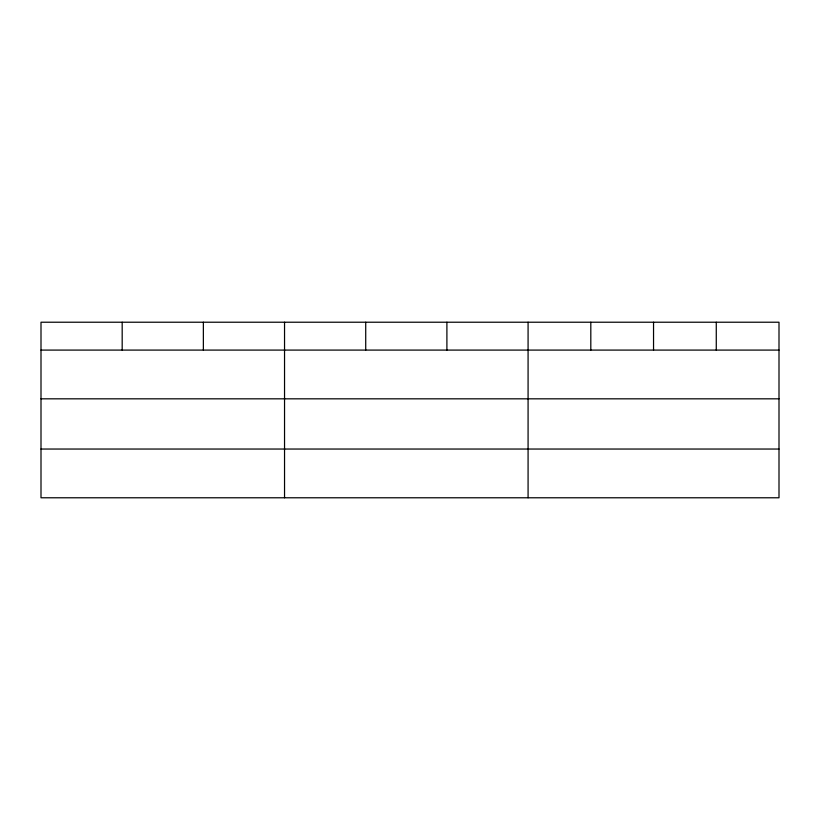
<?xml version="1.0" encoding="UTF-8"?>
<svg xmlns="http://www.w3.org/2000/svg" width="820" height="820" viewBox="0 0 820 820"><rect width="100%" height="100%" fill="white"/><g stroke="black" fill="none" stroke-linecap="round" stroke-linejoin="round"><path stroke-width="1.23" d="M779 398.827L779 322.219L41 322.219L41 497.781L779 497.781L779 398.827L41 398.827M41 350.089L779 350.089M41 449.042L779 449.042M716.27 322.219L716.27 350.089M653.54 322.219L653.54 350.089M590.81 322.219L590.81 350.089M528.08 322.219L528.08 497.781M446.9 322.219L446.9 350.089M365.72 322.219L365.72 350.089M284.54 322.219L284.54 497.781M203.36 322.219L203.36 350.089M122.18 322.219L122.18 350.089"/></g></svg>
